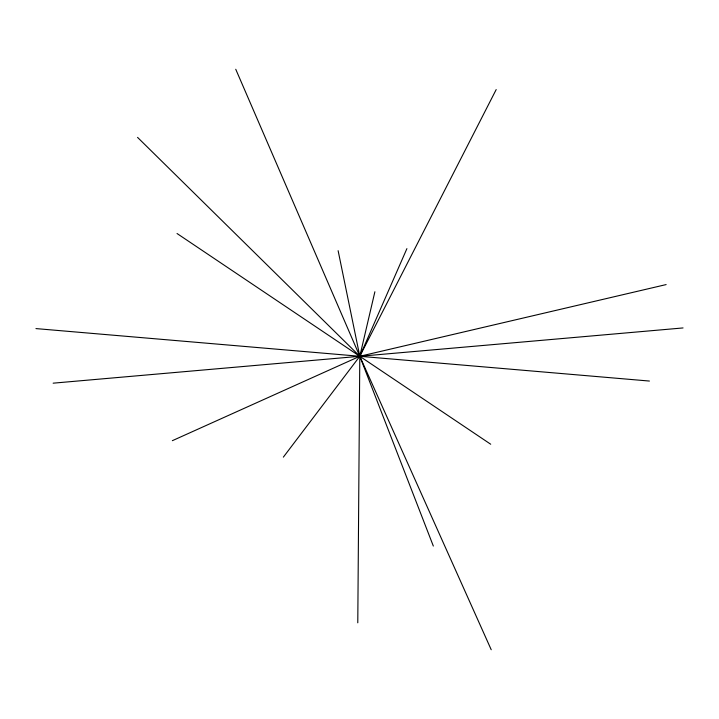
<?xml version="1.0" encoding="UTF-8"?>
<svg xmlns="http://www.w3.org/2000/svg" width="719" height="719" viewBox="0 0 719 719"><rect width="100%" height="100%" fill="white"/><g stroke="black" fill="none" stroke-linecap="round" stroke-linejoin="round"><path stroke-width="1.08" d="M357.783 622.816L359.797 356.282L338.119 250.688M374.887 291.761L359.797 356.282L283.358 457.131M406.909 248.63L359.797 356.282L172.353 440.684M496.191 89.569L359.797 356.282L433.332 546.054M666.145 284.58L359.797 356.282L137.563 137.383M53.143 383.173L683.05 327.936M35.95 328.592L649.428 381.052M177.036 233.513L490.718 444.234M491.221 649.733L359.797 356.282L235.751 69.267"/></g></svg>
